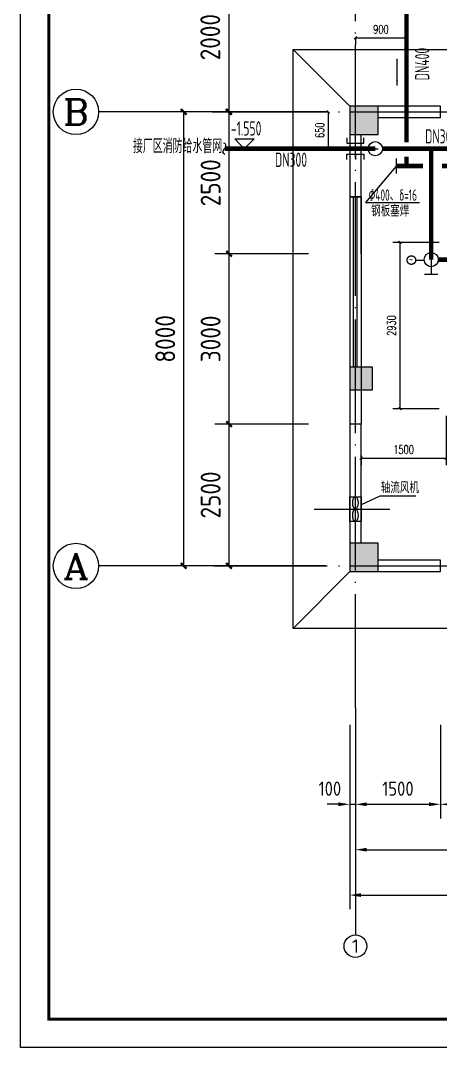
# Model space of a CAD drawing. Extents: x 84552 to 1115094, y -331058 to 102248.
# Drawn here: x 174798 to 182205, y 55935 to 74028 of the extents above; entities that cross this region are included whole.
import ezdxf
from ezdxf.enums import TextEntityAlignment as Align

# ---------------------------------------------------------------- set-up
doc = ezdxf.new("R2010")
doc.units = 0
doc.header["$LTSCALE"] = 1000
doc.header["$MEASUREMENT"] = 0
for name, pattern in [('CENTER', [2, 1.25, -0.25, 0.25, -0.25]), ('DOTE', [2.42, 2, -0.2, 0.02, -0.2]), ('建施-55中综合楼1221$0$xref-局部平面图$0$ACAD_ISO14W100', [25.5, 12, -3, 0.5, -3, 0.5, -3, 0.5, -3])]:
    doc.linetypes.add(name, pattern=pattern)
for name, color, linetype in [('AXIS', 3, 'Continuous'), ('AXIS_TEXT', 7, 'Continuous'), ('COLUMN', 9, 'Continuous'), ('DOTE', 1, 'Continuous'), ('EQUIP_给水', 7, 'Continuous'), ('PUB_DIM', 3, 'Continuous'), ('PUB_HATCH', 8, 'Continuous'), ('PUB_WALL', 9, 'Continuous'), ('STAIR', 2, 'Continuous'), ('WALL', 9, 'Continuous'), ('测绘处中心区路网', 7, 'Continuous'), ('消防喷淋', 1, 'Continuous')]:
    doc.layers.add(name, color=color, linetype=linetype)
doc.layers.add('泡沫系统', color=4, linetype='Continuous', lineweight=80)
doc.layers.add('给水管', color=3, linetype='Continuous', lineweight=100)
doc.styles.add('_TCH_AXIS', font='COMPLEX', dxfattribs={"bigfont": 'GBCBIG'})
doc.styles.add('_TCH_DIM_T3', font='SIMPLEX', dxfattribs={"width": 0.705882, "bigfont": 'GBCBIG'})
doc.styles.add('AHD', font='sceie.shx', dxfattribs={"width": 0.7, "bigfont": 'sceic.shx'})
doc.styles.add('COMPLEX', font='COMPLEX')
doc.styles.add('sceie', font='sceie.shx', dxfattribs={"width": 0.7, "bigfont": 'sceic.shx'})
doc.styles.get("Standard").update_dxf_attribs({"font": 'gbenor.shx', "bigfont": 'gbcbig.shx'})
doc.dimstyles.new('_TCH_ARCH&&100', dxfattribs={"dimtxt": 250, "dimasz": 200, "dimexe": 250, "dimexo": 300, "dimgap": 150, "dimtad": 1, "dimtoh": 1, "dimdec": 0, "dimzin": 0, "dimdsep": 46, "dimtxsty": 'Standard', "dimcen": 0.09, "dimclrt": 7, "dimazin": 2, "dimtfac": 1, "dimtdec": 0, "dimtix": 1, "dimtmove": 2, "dimatfit": 3, "dimfxl": 0, "dimtolj": 1, "dimtzin": 0, "dimarcsym": 0})
doc.dimstyles.get("Standard").update_dxf_attribs({"dimscale": 100, "dimtxt": 3.5, "dimasz": 1, "dimexe": 2.5, "dimexo": 3, "dimgap": 1.5, "dimtad": 1, "dimdec": 0, "dimzin": 0, "dimdsep": 46, "dimtxsty": 'Standard', "dimblk": 'ARCHTICK', "dimcen": 0.09, "dimadec": 0, "dimazin": 0, "dimtfac": 1, "dimtdec": 0, "dimtix": 1, "dimtmove": 2, "dimatfit": 3, "dimfxl": 0, "dimtolj": 1, "dimtzin": 0, "dimarcsym": 0})
doc.dimstyles.new('副本 _TWT_ARCH&&100', dxfattribs={"dimtxt": 150, "dimasz": 50, "dimexe": 125, "dimexo": 125, "dimgap": 75, "dimtad": 1, "dimdec": 0, "dimzin": 0, "dimdsep": 46, "dimtxsty": '_TCH_DIM_T3', "dimblk": 'ARCHTICK', "dimcen": 0.09, "dimclrd": 3, "dimclre": 3, "dimclrt": 3, "dimazin": 2, "dimtfac": 1, "dimtdec": 0, "dimtix": 1, "dimtmove": 2, "dimatfit": 3, "dimfxl": 0, "dimtolj": 1, "dimtzin": 0, "dimlwd": -1, "dimarcsym": 0})

# ---------------------------------------------------------------- blocks, each defined once
blk = doc.blocks.new('*D1277')
at = {"layer": 'Defpoints', "color": 0}
for p in [(180605, 61919), (180705, 61919), (180705, 60219)]:
    blk.add_point(p, dxfattribs=at)
at = {"layer": 'PUB_DIM', "color": 0, "lineweight": -2}
for p, q in [((180605, 61619), (180605, 59969)), ((180705, 61619), (180705, 59969)), ((180405, 60219), (180205, 60219)), ((180605, 60219), (180705, 60219)), ((180905, 60219), (181105, 60219))]:
    blk.add_line(p, q, dxfattribs=at)
at = {"layer": 'PUB_DIM', "color": 0}
for points in [[(180405, 60252), (180405, 60186), (180605, 60219)], [(180905, 60252), (180905, 60186), (180705, 60219)]]:
    blk.add_solid(points, dxfattribs=at)
at = {"layer": 'PUB_DIM', "color": 7, "insert": (180255, 60494), "char_height": 250, "attachment_point": 5}
blk.add_mtext('\\A1;100', dxfattribs=at)
blk = doc.blocks.new('*D1278')
at = {"layer": 'Defpoints', "color": 0}
for p in [(180705, 61919), (182205, 61919), (182205, 60219)]:
    blk.add_point(p, dxfattribs=at)
at = {"layer": 'PUB_DIM', "color": 0, "lineweight": -2}
for p, q in [((180705, 61619), (180705, 59969)), ((182205, 61619), (182205, 59969)), ((180905, 60219), (182005, 60219))]:
    blk.add_line(p, q, dxfattribs=at)
at = {"layer": 'PUB_DIM', "color": 0}
for points in [[(180905, 60252), (180905, 60186), (180705, 60219)], [(182005, 60252), (182005, 60186), (182205, 60219)]]:
    blk.add_solid(points, dxfattribs=at)
at = {"layer": 'PUB_DIM', "color": 7, "insert": (181455, 60494), "char_height": 250, "attachment_point": 5}
blk.add_mtext('\\A1;1500', dxfattribs=at)
blk = doc.blocks.new('*D1279')
at = {"layer": 'Defpoints', "color": 0}
for p in [(182205, 61919), (185205, 61919), (185205, 60219)]:
    blk.add_point(p, dxfattribs=at)
at = {"layer": 'PUB_DIM', "color": 0, "lineweight": -2}
for p, q in [((182205, 61619), (182205, 59969)), ((185205, 61619), (185205, 59969)), ((182405, 60219), (185005, 60219))]:
    blk.add_line(p, q, dxfattribs=at)
at = {"layer": 'PUB_DIM', "color": 0}
for points in [[(182405, 60252), (182405, 60186), (182205, 60219)], [(185005, 60252), (185005, 60186), (185205, 60219)]]:
    blk.add_solid(points, dxfattribs=at)
at = {"layer": 'PUB_DIM', "color": 7, "insert": (183705, 60494), "char_height": 250, "attachment_point": 5}
blk.add_mtext('\\A1;3000', dxfattribs=at)
blk = doc.blocks.new('_ArchTick')
at = {"color": 0, "linetype": 'ByBlock', "const_width": 0.4}
blk.add_lwpolyline([(-0.5, -0.5), (0.5, 0.5)], dxfattribs=at)
blk = doc.blocks.new('*D1285')
at = {"color": 0, "lineweight": -2}
for p, q in [((179876, 72419), (178226, 72419)), ((178476, 69919), (178476, 72419)), ((179876, 69919), (178226, 69919))]:
    blk.add_line(p, q, dxfattribs=at)
at = {"layer": 'Defpoints', "color": 0}
for p in [(178476, 72419), (180176, 72419), (180176, 69919)]:
    blk.add_point(p, dxfattribs=at)
at = {"color": 0, "lineweight": -2, "xscale": 100, "yscale": 100, "zscale": 100}
for p, rotation in [((178476, 72419), 90), ((178476, 69919), 270)]:
    blk.add_blockref('_ArchTick', p, dxfattribs=dict(at, rotation=rotation))
at = {"color": 0, "insert": (178151, 71169), "char_height": 350, "attachment_point": 5, "rotation": 90}
blk.add_mtext('\\A1;2500', dxfattribs=at)
blk = doc.blocks.new('*D1286')
at = {"color": 0, "lineweight": -2}
for p, q in [((179876, 69919), (178226, 69919)), ((178476, 66919), (178476, 69919)), ((179876, 66919), (178226, 66919))]:
    blk.add_line(p, q, dxfattribs=at)
at = {"layer": 'Defpoints', "color": 0}
for p in [(178476, 69919), (180176, 69919), (180176, 66919)]:
    blk.add_point(p, dxfattribs=at)
at = {"color": 0, "lineweight": -2, "xscale": 100, "yscale": 100, "zscale": 100}
for p, rotation in [((178476, 69919), 90), ((178476, 66919), 270)]:
    blk.add_blockref('_ArchTick', p, dxfattribs=dict(at, rotation=rotation))
at = {"color": 0, "insert": (178151, 68419), "char_height": 350, "attachment_point": 5, "rotation": 90}
blk.add_mtext('\\A1;3000', dxfattribs=at)
blk = doc.blocks.new('*D1287')
at = {"color": 0, "lineweight": -2}
for p, q in [((179876, 66919), (178226, 66919)), ((178476, 64419), (178476, 66919)), ((179876, 64419), (178226, 64419))]:
    blk.add_line(p, q, dxfattribs=at)
at = {"layer": 'Defpoints', "color": 0}
for p in [(178476, 66919), (180176, 66919), (180176, 64419)]:
    blk.add_point(p, dxfattribs=at)
at = {"color": 0, "lineweight": -2, "xscale": 100, "yscale": 100, "zscale": 100}
for p, rotation in [((178476, 66919), 90), ((178476, 64419), 270)]:
    blk.add_blockref('_ArchTick', p, dxfattribs=dict(at, rotation=rotation))
at = {"color": 0, "insert": (178151, 65669), "char_height": 350, "attachment_point": 5, "rotation": 90}
blk.add_mtext('\\A1;2500', dxfattribs=at)
blk = doc.blocks.new('_FZH')
blk.add_lwpolyline([(-0.5, -0.5), (0.5, -0.5), (0.5, 0.5), (-0.5, 0.5)], close=True)
at = {"layer": 'PUB_HATCH'}
blk.add_solid([(-0.5, -0.5), (0.5, -0.5), (-0.5, 0.5), (0.5, 0.5)], dxfattribs=at)
blk = doc.blocks.new('*D1290')
at = {"color": 0, "lineweight": -2}
for p, q in [((179876, 72419), (177426, 72419)), ((177676, 64419), (177676, 72419)), ((179876, 64419), (177426, 64419))]:
    blk.add_line(p, q, dxfattribs=at)
at = {"layer": 'Defpoints', "color": 0}
for p in [(177676, 72419), (180176, 72419), (180176, 64419)]:
    blk.add_point(p, dxfattribs=at)
at = {"color": 0, "lineweight": -2, "xscale": 100, "yscale": 100, "zscale": 100}
for p, rotation in [((177676, 72419), 90), ((177676, 64419), 270)]:
    blk.add_blockref('_ArchTick', p, dxfattribs=dict(at, rotation=rotation))
at = {"color": 0, "insert": (177351, 68419), "char_height": 350, "attachment_point": 5, "rotation": 90}
blk.add_mtext('\\A1;8000', dxfattribs=at)
blk = doc.blocks.new('*D1291')
at = {"layer": 'AXIS', "color": 0, "lineweight": -2}
for p, q in [((180705, 61619), (180705, 59169)), ((186705, 61619), (186705, 59169)), ((180905, 59419), (186505, 59419))]:
    blk.add_line(p, q, dxfattribs=at)
at = {"layer": 'AXIS', "color": 0}
for points in [[(180905, 59452), (180905, 59386), (180705, 59419)], [(186505, 59452), (186505, 59386), (186705, 59419)]]:
    blk.add_solid(points, dxfattribs=at)
at = {"layer": 'Defpoints', "color": 0}
for p in [(180705, 61919), (186705, 61919), (186705, 59419)]:
    blk.add_point(p, dxfattribs=at)
at = {"layer": 'AXIS', "color": 7, "insert": (183705, 59694), "char_height": 250, "attachment_point": 5}
blk.add_mtext('\\A1;6000', dxfattribs=at)
blk = doc.blocks.new('*D1293')
at = {"layer": 'AXIS', "color": 0, "lineweight": -2}
for p, q in [((180605, 61619), (180605, 58369)), ((192805, 61619), (192805, 58369)), ((180805, 58619), (192605, 58619))]:
    blk.add_line(p, q, dxfattribs=at)
at = {"layer": 'AXIS', "color": 0}
for points in [[(180805, 58652), (180805, 58586), (180605, 58619)], [(192605, 58652), (192605, 58586), (192805, 58619)]]:
    blk.add_solid(points, dxfattribs=at)
at = {"layer": 'Defpoints', "color": 0}
for p in [(180605, 61919), (192805, 61919), (192805, 58619)]:
    blk.add_point(p, dxfattribs=at)
at = {"layer": 'AXIS', "color": 7, "insert": (186705, 58894), "char_height": 250, "attachment_point": 5}
blk.add_mtext('\\A1;12200', dxfattribs=at)
blk = doc.blocks.new('_AXISO')
blk.add_circle((0, 0), 0.5)
at = {"layer": 'AXIS_TEXT', "style": 'COMPLEX'}
blk.add_attdef('A', text='', height=0.56, dxfattribs=at).set_placement((-0.25, -0.28), (0.25, -0.28), align=Align.FIT)
blk = doc.blocks.new('*D1294')
at = {"color": 3, "lineweight": -2}
for p, q in [((180219, 72419), (180102, 72419)), ((180219, 71769), (180102, 71769))]:
    blk.add_line(p, q, dxfattribs=at)
at = {"color": 3}
blk.add_line((180227, 72419), (180227, 71769), dxfattribs=at)
at = {"layer": 'Defpoints', "color": 0}
for p in [(180344, 72419), (180227, 71769), (180344, 71769)]:
    blk.add_point(p, dxfattribs=at)
at = {"color": 3, "xscale": 50, "yscale": 50, "zscale": 50}
for p, rotation in [((180227, 72419), 90), ((180227, 71769), 270)]:
    blk.add_blockref('_ArchTick', p, dxfattribs=dict(at, rotation=rotation))
at = {"color": 3, "insert": (180077, 72094), "char_height": 150, "attachment_point": 5, "rotation": 90, "style": '_TCH_DIM_T3'}
blk.add_mtext('\\A1;650', dxfattribs=at)
blk = doc.blocks.new('tg')
at = {"color": 1, "linetype": 'CENTER', "ltscale": 0.2}
blk.add_line((156122, -72370), (156122, -71788), dxfattribs=at)
for p, q in [((156025, -71928), (155930, -71928)), ((156025, -72228), (156025, -71928)), ((156219, -72228), (156219, -71928)), ((156219, -71928), (156313, -71928)), ((156025, -72078), (155930, -72078)), ((156219, -72078), (156313, -72078)), ((155930, -72228), (156025, -72228)), ((156313, -72228), (156219, -72228))]:
    blk.add_line(p, q)
blk = doc.blocks.new('*D1265')
at = {"color": 0, "lineweight": -2}
for p, q in [((178170, 74419), (178220, 74419)), ((178470, 74419), (178470, 72419)), ((178170, 72419), (178220, 72419))]:
    blk.add_line(p, q, dxfattribs=at)
at = {"layer": 'Defpoints', "color": 0}
for p in [(178470, 74419), (178470, 72419), (178470, 72419)]:
    blk.add_point(p, dxfattribs=at)
at = {"color": 0, "lineweight": -2, "xscale": 100, "yscale": 100, "zscale": 100}
for p, rotation in [((178470, 74419), 90), ((178470, 72419), 270)]:
    blk.add_blockref('_ArchTick', p, dxfattribs=dict(at, rotation=rotation))
at = {"color": 0, "insert": (178145, 73735), "char_height": 350, "attachment_point": 5, "rotation": 90}
blk.add_mtext('\\A1;2000', dxfattribs=at)
blk = doc.blocks.new('*D1270')
at = {"color": 3}
blk.add_line((180705, 73723), (181605, 73723), dxfattribs=at)
at = {"color": 3, "lineweight": -2}
for p, q in [((180705, 73712), (180705, 73598)), ((181605, 73712), (181605, 73598))]:
    blk.add_line(p, q, dxfattribs=at)
at = {"layer": 'Defpoints', "color": 0}
for p in [(180705, 73837), (181605, 73837), (181605, 73723)]:
    blk.add_point(p, dxfattribs=at)
at = {"color": 3, "xscale": 50, "yscale": 50, "zscale": 50, "rotation": 180}
blk.add_blockref('_ArchTick', (180705, 73723), dxfattribs=at)
at = {"color": 3, "xscale": 50, "yscale": 50, "zscale": 50}
blk.add_blockref('_ArchTick', (181605, 73723), dxfattribs=at)
at = {"color": 3, "insert": (181155, 73873), "char_height": 150, "attachment_point": 5, "style": '_TCH_DIM_T3'}
blk.add_mtext('\\A1;900', dxfattribs=at)
blk = doc.blocks.new('$TwtSys$00000132')
at = {"elevation": 0}
blk.add_lwpolyline([(7, -101, -0.575183), (0, 0, 0.604745), (-11, 101, 16.924828)], format="xyb", dxfattribs=at)
blk = doc.blocks.new('*D1335')
at = {"color": 3, "lineweight": -2}
for p, q in [((182305, 67064), (182305, 66194)), ((180805, 66362), (180805, 66194))]:
    blk.add_line(p, q, dxfattribs=at)
at = {"color": 3}
blk.add_line((180805, 66319), (182305, 66319), dxfattribs=at)
at = {"layer": 'Defpoints', "color": 0}
for p in [(182305, 67189), (180805, 66487), (182305, 66319)]:
    blk.add_point(p, dxfattribs=at)
at = {"color": 3, "xscale": 50, "yscale": 50, "zscale": 50, "rotation": 180}
blk.add_blockref('_ArchTick', (180805, 66319), dxfattribs=at)
at = {"color": 3, "xscale": 50, "yscale": 50, "zscale": 50}
blk.add_blockref('_ArchTick', (182305, 66319), dxfattribs=at)
at = {"color": 3, "insert": (181555, 66469), "char_height": 150, "attachment_point": 5, "style": '_TCH_DIM_T3'}
blk.add_mtext('\\A1;1500', dxfattribs=at)
blk = doc.blocks.new('*D1657')
at = {"color": 3, "lineweight": -2}
for p, q in [((182180, 70119), (181366, 70119)), ((182180, 67189), (181366, 67189))]:
    blk.add_line(p, q, dxfattribs=at)
at = {"color": 3}
blk.add_line((181491, 70119), (181491, 67189), dxfattribs=at)
at = {"layer": 'Defpoints', "color": 0}
for p in [(182305, 70119), (181491, 67189), (182305, 67189)]:
    blk.add_point(p, dxfattribs=at)
at = {"color": 3, "xscale": 50, "yscale": 50, "zscale": 50}
for p, rotation in [((181491, 70119), 90), ((181491, 67189), 270)]:
    blk.add_blockref('_ArchTick', p, dxfattribs=dict(at, rotation=rotation))
at = {"color": 3, "insert": (181341, 68654), "char_height": 150, "attachment_point": 5, "rotation": 90, "style": '_TCH_DIM_T3'}
blk.add_mtext('\\A1;2930', dxfattribs=at)

msp = doc.modelspace()

# ---------------------------------------------------------------- hatches: boundary and pattern name
at = {"layer": 'PUB_WALL'}
for points in [[(181005.3, 67919), (180605.3, 67919), (180645.3, 67879), (180965.3, 67879)], [(180605.3, 67919), (180605.3, 67519), (180645.3, 67559), (180645.3, 67879)], [(181005.3, 67519), (181005.3, 67919), (180965.3, 67879), (180965.3, 67559)], [(180605.3, 67519), (181005.3, 67519), (180965.3, 67559), (180645.3, 67559)]]:
    msp.add_hatch(color=0, dxfattribs=at).paths.add_polyline_path(points)

# ---------------------------------------------------------------- linework, layer by layer
for p, q in [((174798.1, 55934.7), (174798.1, 97934.7)), ((181105.3, 72519), (180605.3, 72519)), ((180605.3, 72519), (180605.3, 72019)), ((181105.3, 72019), (181105.3, 72519)), ((180605.3, 72019), (181105.3, 72019)), ((180605.3, 71769), (181105.3, 71769)), ((180605.3, 70919), (180605.3, 67919)), ((180805.3, 70919), (180605.3, 70919)), ((180672, 67919), (180672, 70919)), ((180738.6, 67919), (180738.6, 70919)), ((180805.3, 70919), (180805.3, 67919)), ((180605.3, 69919), (180605.3, 66919)), ((180805.3, 69919), (180805.3, 66919)), ((182041.8, 69816.1), (182041.8, 69556.9)), ((181923.9, 69556.9), (182159.7, 69556.9)), ((180805.3, 67919), (180605.3, 67919)), ((180805.3, 66919), (180605.3, 66919))]:
    msp.add_line(p, q)
at = {"ltscale": 200}
for p, q in [((178576.1, 71946.1), (178918.1, 71946.1)), ((178740.9, 71769), (178576.1, 71946.1)), ((178740.9, 71769), (178918.1, 71946.1))]:
    msp.add_line(p, q, dxfattribs=at)
at = {"color": 0}
for p, q in [((181421.1, 71595), (181421.1, 71331.2)), ((181421.1, 71463.1), (180882.3, 70821.4)), ((180882.3, 70821.4), (181836, 70821.4)), ((181137.1, 65645.1), (180805.3, 65497.3)), ((181769, 65645.1), (181137.1, 65645.1)), ((204498.1, 55934.7), (174798.1, 55934.7))]:
    msp.add_line(p, q, dxfattribs=at)
at = {"linetype": '建施-55中综合楼1221$0$xref-局部平面图$0$ACAD_ISO14W100'}
msp.add_line((181767.9, 69807.7), (181917.1, 69807.7), dxfattribs=at)
at = {"color": 0, "const_width": 50}
msp.add_lwpolyline([(175298.1, 56434.7), (175298.1, 96684.7), (203998.1, 96684.7), (203998.1, 56434.7)], close=True, dxfattribs=at)
at = {"color": 0}
msp.add_lwpolyline([(180805.3, 65639), (180805.3, 65199), (180605.3, 65199), (180605.3, 65639), (180805.3, 65639)], dxfattribs=at)
for centre in [(181055.3, 71769), (182041.8, 69816.1)]:
    msp.add_circle(centre, 125)
at = {"linetype": '建施-55中综合楼1221$0$xref-局部平面图$0$ACAD_ISO14W100'}
msp.add_circle((181692.2, 69807), 75.7, dxfattribs=at)
at = {"color": 0}
for centre in [(180705.3, 65529), (180705.3, 65309)]:
    msp.add_ellipse(centre, major_axis=(0, 110), ratio=0.4272959, dxfattribs=at)
at = {"layer": 'AXIS', "color": 0}
for p, q in [((180176.1, 72419), (176176.1, 72419)), ((180176.1, 64419), (176176.1, 64419)), ((180705.3, 61919), (180705.3, 57919))]:
    msp.add_line(p, q, dxfattribs=at)
at = {"layer": 'DOTE', "linetype": 'DOTE'}
for p, q in [((180705.3, 61919), (180705.3, 92629)), ((178205.3, 72419), (195205.3, 72419)), ((179979.4, 65419), (181313.1, 65419)), ((178205.3, 64419), (195205.3, 64419))]:
    msp.add_line(p, q, dxfattribs=at)
at = {"layer": 'PUB_HATCH'}
msp.add_solid([(180605.3, 72019), (181105.3, 72019), (180605.3, 72519), (181105.3, 72519)], dxfattribs=at)
at = {"layer": 'STAIR'}
for p, q in [((179605.3, 73519), (180605.3, 72519)), ((179605.3, 63319), (180605.3, 64319))]:
    msp.add_line(p, q, dxfattribs=at)
msp.add_lwpolyline([(193805.3, 67419), (193805.3, 63319), (179605.3, 63319), (179605.3, 73519), (193805.3, 73519), (193805.3, 71419)], dxfattribs=at)
at = {"layer": 'WALL', "color": 0}
for p, q in [((182205.3, 72519), (181105.3, 72519)), ((182205.3, 72319), (182205.3, 72519)), ((181105.3, 72319), (182205.3, 72319)), ((180605.3, 72019), (180605.3, 69919)), ((180805.3, 69919), (180805.3, 72019)), ((180605.3, 70919), (180805.3, 70919)), ((180605.3, 66919), (180605.3, 64819)), ((180805.3, 64819), (180805.3, 66919)), ((182205.3, 64519), (181105.3, 64519)), ((182205.3, 64319), (182205.3, 64519)), ((181105.3, 64319), (182205.3, 64319))]:
    msp.add_line(p, q, dxfattribs=at)
at = {"layer": '泡沫系统', "lineweight": -3, "ltscale": 200, "const_width": 80, "flags": 128}
for points in [[(181605.1, 71881.5), (181605.3, 75218)], [(181605.1, 71463.1), (181605.1, 71630.9)], [(181897.9, 71463.1), (181421.1, 71463.1)], [(185023.4, 71463.1), (182234.9, 71463.1)]]:
    msp.add_lwpolyline(points, dxfattribs=at)
at = {"layer": '消防喷淋', "ltscale": 200, "const_width": 80, "flags": 128}
for points in [[(181055.3, 71769), (178397.4, 71769)], [(184167.4, 71769), (181180.3, 71769)], [(182042, 69816.1), (182041.1, 71769)], [(182166.8, 69816.1), (182366.8, 69816.1)]]:
    msp.add_lwpolyline(points, dxfattribs=at)

# ---------------------------------------------------------------- block references
at = {"xscale": -1, "rotation": 270.0017475679324}
msp.add_blockref('tg', (252788.9, -84350.4), dxfattribs=at)
at = {"layer": 'AXIS', "color": 0}
ref = msp.add_blockref('_AXISO', (175776.1, 72419), dxfattribs=dict(at, xscale=800, yscale=800, zscale=800))
ref.add_attrib('A', 'B', dxfattribs={"layer": 'AXIS_TEXT', "color": 0, "height": 452.5, "style": '_TCH_AXIS', "width": 1.235294}).set_placement((175549.8, 72192.7), (176002.4, 72192.7), align=Align.FIT)
ref = msp.add_blockref('_AXISO', (175776.1, 64419), dxfattribs=dict(at, xscale=800, yscale=800, zscale=800))
ref.add_attrib('A', 'A', dxfattribs={"layer": 'AXIS_TEXT', "color": 0, "height": 452.5, "style": '_TCH_AXIS', "width": 1.166667}).set_placement((175549.8, 64192.7), (176002.4, 64192.7), align=Align.FIT)
ref = msp.add_blockref('_AXISO', (180705.3, 57719), dxfattribs=dict(at, xscale=400, yscale=400, zscale=400))
ref.add_attrib('A', '1', dxfattribs={"layer": 'AXIS_TEXT', "color": 0, "height": 226.3, "style": '_TCH_AXIS', "width": 2.333333}).set_placement((180592.1, 57605.8), (180818.4, 57605.8), align=Align.FIT)
at = {"layer": 'COLUMN', "color": 0}
for p, xscale, yscale, zscale in [((180805.3, 67719), 400, 400, 400), ((180855.3, 64569), 500, 500, 500)]:
    msp.add_blockref('_FZH', p, dxfattribs=dict(at, xscale=xscale, yscale=yscale, zscale=zscale))
at = {"layer": 'EQUIP_给水'}
msp.add_blockref('$TwtSys$00000132', (178397.1, 71769, 0), dxfattribs=at)

# ---------------------------------------------------------------- texts
at = {"color": 7, "lineweight": -3, "style": 'AHD', "width": 0.7}
msp.add_text('~', height=150, rotation=0, dxfattribs=at).set_placement((181649.1, 69736))
at = {"layer": '测绘处中心区路网', "color": 7, "lineweight": -3, "style": 'AHD', "width": 0.7}
for s, p in [('Φ400、δ=16', (180935.8, 70852.4)), ('钢板塞焊', (180982.5, 70575)), ('轴流风机', (181152.4, 65700.7))]:
    msp.add_text(s, height=200, rotation=0, dxfattribs=at).set_placement(p)
at = {"layer": '给水管', "color": 0, "lineweight": -3, "ltscale": 200, "style": 'sceie', "width": 0.7}
for s, rotation, p in [('DN400', 90.00175, (182006.8, 72974.6)), ('DN300', 0.00175, (181933.9, 71861.6))]:
    msp.add_text(s, height=250, rotation=rotation, dxfattribs=at).set_placement(p)
for s, p in [('-1.550', (178507.5, 72001.3)), ('接厂区消防给水管网', (176780.9, 71691, 0)), ('DN300', (179286.2, 71449.6))]:
    msp.add_text(s, height=250, dxfattribs=at).set_placement(p)

# ---------------------------------------------------------------- dimensions: what is measured, and where the dimension line sits
at = {"color": 0}
dim = msp.add_linear_dim(base=(178470.4, 72419), p1=(178470.4, 74419), p2=(178470.4, 72419), angle=90, dimstyle='Standard', override={"dimfxl": 100}, dxfattribs=at)
dim.commit()
dim.dimension.update_dxf_attribs({"geometry": '*D1265', "text_midpoint": (178145.4, 73734.8), "dimtype": 160})
dim = msp.add_linear_dim(base=(181605.3, 73723.1), p1=(180705.3, 73837.1), p2=(181605.3, 73837.1), dimstyle='副本 _TWT_ARCH&&100', override={"dimfxl": 100})
dim.commit()
dim.dimension.update_dxf_attribs({"geometry": '*D1270', "text_midpoint": (181155.3, 73873.1)})
for p1, p2, distance, picture, middle in [((180176.1, 64419), (180176.1, 72419), 2500, '*D1290', (177351.1, 68419)), ((180176.1, 69919), (180176.1, 72419), 1700, '*D1285', (178151.1, 71169)), ((180176.1, 66919), (180176.1, 69919), 1700, '*D1286', (178151.1, 68419)), ((180176.1, 64419), (180176.1, 66919), 1700, '*D1287', (178151.1, 65669))]:
    dim = msp.add_aligned_dim(p1=p1, p2=p2, distance=distance, dimstyle='Standard', override={"dimfxl": 100}, dxfattribs=at)
    dim.commit()
    dim.dimension.update_dxf_attribs({"geometry": picture, "text_midpoint": middle})
for base, p1, p2, picture, middle in [((180227.3, 71769), (180344, 72419), (180344, 71769), '*D1294', (180077.3, 72094)), ((181491.4, 67189), (182305.3, 70119), (182305.3, 67189), '*D1657', (181341.4, 68654))]:
    dim = msp.add_linear_dim(base=base, p1=p1, p2=p2, angle=90, dimstyle='副本 _TWT_ARCH&&100', override={"dimfxl": 100})
    dim.commit()
    dim.dimension.update_dxf_attribs({"geometry": picture, "text_midpoint": middle})
dim = msp.add_linear_dim(base=(182305.3, 66319.4), p1=(180805.3, 66486.6), p2=(182305.3, 67189), dimstyle='副本 _TWT_ARCH&&100')
dim.commit()
dim.dimension.update_dxf_attribs({"geometry": '*D1335', "text_midpoint": (181555.3, 66469.4)})
at = {"layer": 'AXIS', "color": 0}
for p1, p2, distance, picture, middle in [((180605.3, 61919), (192805.3, 61919), -3300, '*D1293', (186705.3, 58894)), ((180705.3, 61919), (186705.3, 61919), -2500, '*D1291', (183705.3, 59694))]:
    dim = msp.add_aligned_dim(p1=p1, p2=p2, distance=distance, dimstyle='_TCH_ARCH&&100', dxfattribs=at)
    dim.commit()
    dim.dimension.update_dxf_attribs({"geometry": picture, "text_midpoint": middle})
at = {"layer": 'PUB_DIM', "color": 0}
dim = msp.add_linear_dim(base=(180705.3, 60219), p1=(180605.3, 61919), p2=(180705.3, 61919), angle=0, dimstyle='_TCH_ARCH&&100', dxfattribs=at)
dim.commit()
dim.dimension.update_dxf_attribs({"geometry": '*D1277', "text_midpoint": (180255.3, 60494), "dimtype": 161})
for p1, p2, picture, middle in [((180705.3, 61919), (182205.3, 61919), '*D1278', (181455.3, 60494)), ((182205.3, 61919), (185205.3, 61919), '*D1279', (183705.3, 60494))]:
    dim = msp.add_aligned_dim(p1=p1, p2=p2, distance=-1700, dimstyle='_TCH_ARCH&&100', dxfattribs=at)
    dim.commit()
    dim.dimension.update_dxf_attribs({"geometry": picture, "text_midpoint": middle})

# ---------------------------------------------------------------- leaders
at = {"color": 0}
msp.add_leader([(181439.2, 72881.7), (181439.2, 73353.4)], dimstyle='Standard', override={"dimgap": 1.5, "dimtad": 0, "dimfxl": 100}, dxfattribs=at)

doc.saveas('drawing.dxf')
